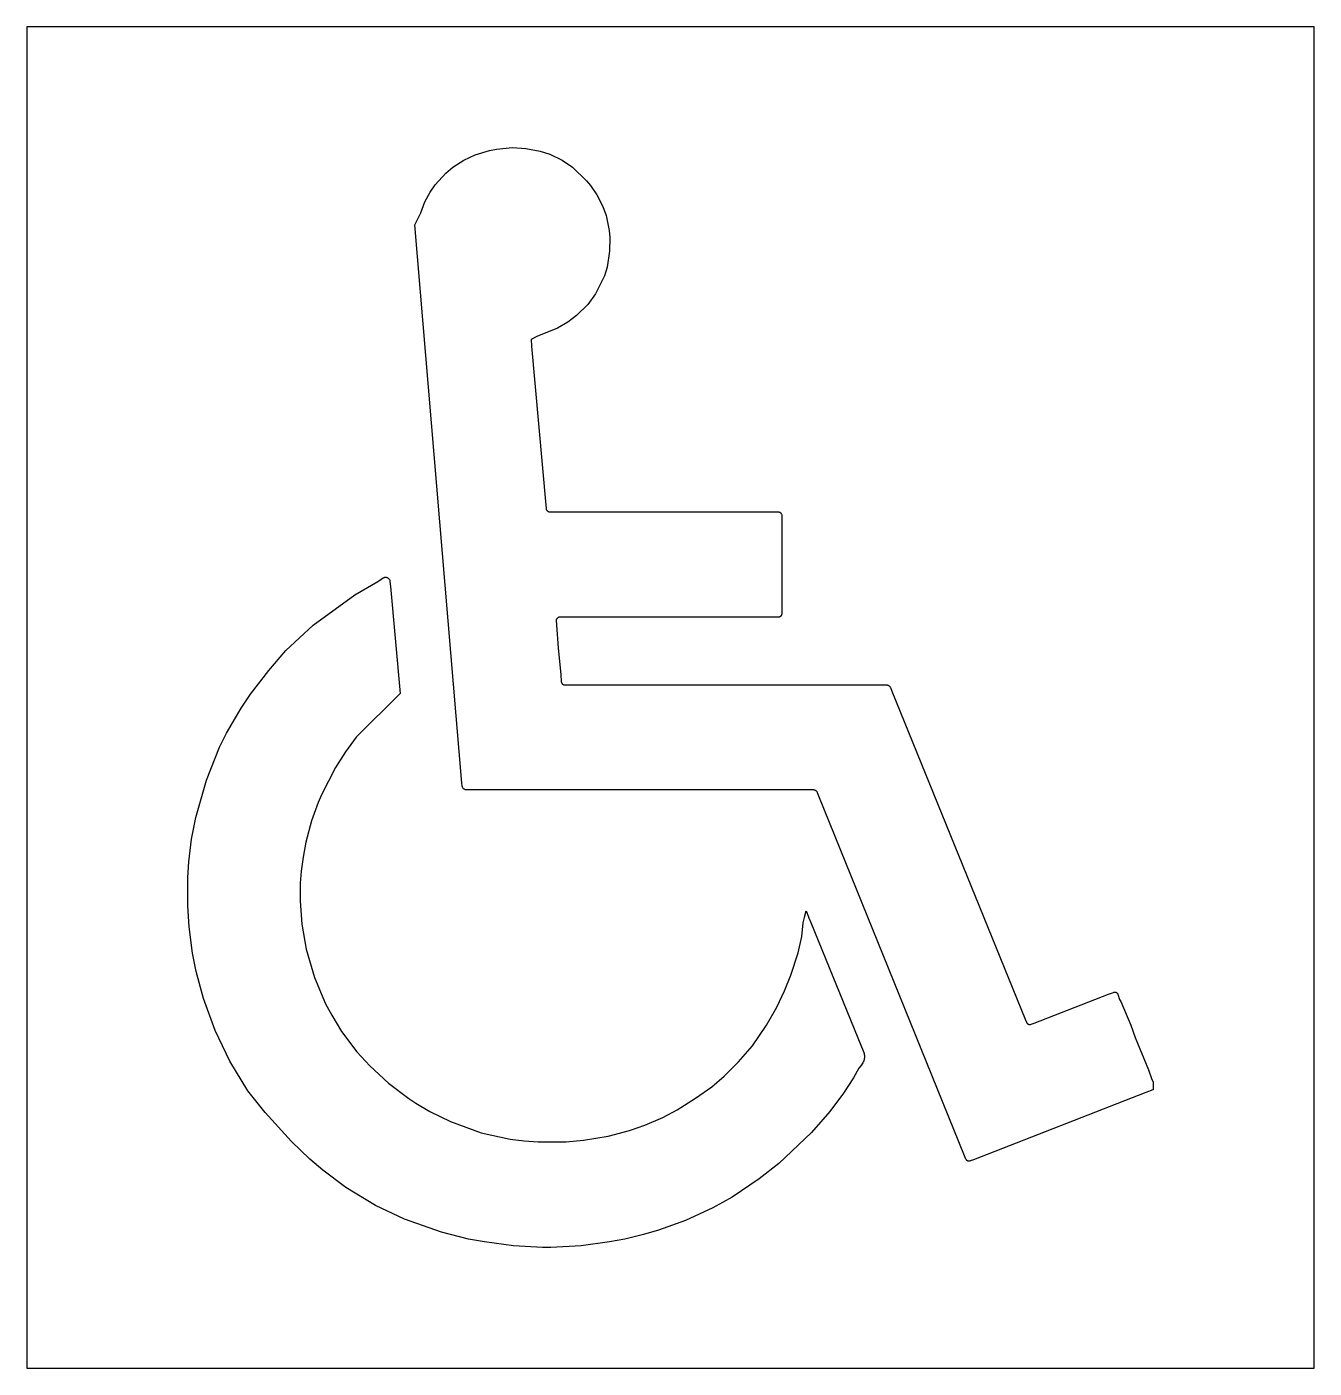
# Model space of a CAD drawing. Header units: inches. Extents: x 0 to 48, y 0 to 50.
import ezdxf

# ---------------------------------------------------------------- set-up
doc = ezdxf.new("R2010")
doc.units = ezdxf.units.IN
doc.header["$MEASUREMENT"] = 0
doc.layers.add('CUT', color=1, linetype='Continuous')

msp = doc.modelspace()

# ---------------------------------------------------------------- linework, layer by layer
at = {"layer": 'CUT'}
for points in [[(0, 0), (48, 0), (48, 50), (0, 50)], [(19.369, 32.014), (19.376, 32), (19.383, 31.987), (19.392, 31.975), (19.402, 31.964), (19.414, 31.953), (19.426, 31.944), (19.439, 31.937), (19.452, 31.93), (19.466, 31.925), (19.481, 31.921), (19.496, 31.919), (19.511, 31.918), (19.621, 31.918), (27.898, 31.918), (28.021, 31.917), (28.034, 31.916), (28.047, 31.914), (28.06, 31.91), (28.073, 31.906), (28.085, 31.899), (28.096, 31.892), (28.106, 31.884), (28.115, 31.874), (28.124, 31.864), (28.131, 31.852), (28.137, 31.84), (28.142, 31.828), (28.145, 31.815), (28.147, 31.802), (28.148, 31.788), (28.147, 31.666), (28.147, 28.398), (28.145, 28.118), (28.145, 28.105), (28.143, 28.092), (28.139, 28.08), (28.135, 28.068), (28.129, 28.057), (28.122, 28.046), (28.114, 28.036), (28.105, 28.027), (28.095, 28.019), (28.084, 28.012), (28.072, 28.006), (28.061, 28.002), (28.048, 27.998), (28.035, 27.996), (28.023, 27.996), (27.742, 27.996), (19.984, 27.996), (19.874, 27.995), (19.86, 27.995), (19.846, 27.992), (19.832, 27.989), (19.819, 27.984), (19.807, 27.978), (19.795, 27.97), (19.784, 27.961), (19.774, 27.951), (19.764, 27.94), (19.757, 27.929), (19.75, 27.916), (19.745, 27.903), (19.741, 27.889), (19.739, 27.875), (19.738, 27.861), (19.738, 27.847), (19.755, 27.739), (19.753, 27.698), (19.808, 26.853), (19.906, 25.844), (19.925, 25.597), (19.927, 25.583), (19.93, 25.569), (19.934, 25.556), (19.94, 25.543), (19.948, 25.531), (19.956, 25.519), (19.965, 25.509), (19.976, 25.499), (19.987, 25.491), (19.999, 25.483), (20.012, 25.477), (20.025, 25.472), (20.039, 25.469), (20.053, 25.467), (20.067, 25.466), (20.315, 25.466), (31.912, 25.466), (32.059, 25.467), (32.074, 25.466), (32.089, 25.464), (32.104, 25.46), (32.118, 25.455), (32.132, 25.448), (32.145, 25.44), (32.157, 25.431), (32.168, 25.421), (32.178, 25.41), (32.187, 25.398), (32.195, 25.385), (32.201, 25.371), (32.256, 25.235), (37.227, 13.005), (37.272, 12.894), (37.277, 12.882), (37.284, 12.87), (37.293, 12.859), (37.302, 12.849), (37.312, 12.84), (37.324, 12.832), (37.336, 12.825), (37.348, 12.82), (37.361, 12.816), (37.375, 12.813), (37.388, 12.812), (37.402, 12.812), (37.416, 12.813), (37.429, 12.816), (37.442, 12.821), (37.554, 12.864), (40.331, 13.936), (40.518, 14.009), (40.531, 14.013), (40.544, 14.016), (40.557, 14.017), (40.57, 14.018), (40.583, 14.016), (40.596, 14.014), (40.608, 14.01), (40.621, 14.004), (40.632, 13.998), (40.643, 13.99), (40.653, 13.982), (40.662, 13.972), (40.669, 13.961), (40.676, 13.95), (40.682, 13.938), (40.746, 13.748), (40.79, 13.662), (41.161, 12.787), (41.326, 12.331), (41.826, 11.118), (41.937, 10.799), (42, 10.66), (42, 10.384), (41.994, 10.381), (41.983, 10.376), (41.718, 10.273), (35.292, 7.771), (35.175, 7.726), (35.163, 7.722), (35.15, 7.719), (35.137, 7.717), (35.124, 7.717), (35.111, 7.719), (35.098, 7.721), (35.085, 7.725), (35.073, 7.73), (35.062, 7.737), (35.051, 7.744), (35.041, 7.753), (35.032, 7.763), (35.024, 7.773), (35.018, 7.784), (35.012, 7.796), (34.965, 7.912), (29.534, 21.322), (29.482, 21.449), (29.475, 21.464), (29.467, 21.478), (29.457, 21.492), (29.446, 21.504), (29.434, 21.515), (29.421, 21.525), (29.407, 21.533), (29.392, 21.54), (29.377, 21.546), (29.361, 21.55), (29.345, 21.552), (29.328, 21.553), (29.19, 21.553), (16.506, 21.553), (16.397, 21.554), (16.38, 21.555), (16.363, 21.558), (16.346, 21.563), (16.33, 21.569), (16.315, 21.577), (16.301, 21.586), (16.287, 21.597), (16.275, 21.609), (16.265, 21.623), (16.255, 21.637), (16.248, 21.653), (16.242, 21.669), (16.237, 21.685), (16.235, 21.702), (16.223, 21.811), (14.464, 42.613), (14.697, 43.064), (14.845, 43.471), (15.037, 43.837), (15.231, 44.116), (15.629, 44.544), (15.887, 44.766), (16.295, 45.031), (16.713, 45.227), (17.249, 45.392), (17.51, 45.444), (18.105, 45.5), (18.6, 45.463), (19.136, 45.366), (19.505, 45.251), (19.964, 45.027), (20.347, 44.769), (20.864, 44.263), (21.02, 44.084), (21.254, 43.736), (21.478, 43.305), (21.599, 42.962), (21.714, 42.403), (21.734, 42.143), (21.73, 41.634), (21.638, 41.042), (21.537, 40.718), (21.198, 40.044), (20.913, 39.651), (20.5, 39.237), (20.175, 38.986), (19.792, 38.765), (19.021, 38.462), (18.801, 38.343), (18.823, 38.094), (18.823, 38.093), (18.823, 38.091), (19.349, 32.167), (19.359, 32.058), (19.361, 32.043), (19.364, 32.028)], [(31.204, 11.767), (31.217, 11.729), (31.227, 11.69), (31.233, 11.65), (31.235, 11.61), (31.233, 11.569), (31.227, 11.529), (31.218, 11.49), (31.204, 11.452), (31.188, 11.415), (31.167, 11.38), (31.096, 11.27), (31.096, 11.27), (31.028, 11.178), (30.826, 10.817), (30.452, 10.25), (29.938, 9.571), (29.256, 8.781), (28.035, 7.625), (27.312, 7.059), (26.302, 6.378), (25.58, 5.978), (24.562, 5.507), (23.553, 5.144), (22.998, 4.977), (22.292, 4.811), (21.726, 4.705), (20.669, 4.565), (19.538, 4.5), (19.223, 4.501), (18.14, 4.563), (17.059, 4.706), (16.467, 4.813), (15.46, 5.071), (14.081, 5.553), (13.002, 6.066), (11.897, 6.736), (11.037, 7.376), (10.552, 7.79), (9.864, 8.446), (8.893, 9.526), (8.238, 10.344), (7.566, 11.447), (7.017, 12.589), (6.583, 13.779), (6.312, 14.782), (6.182, 15.469), (6.049, 16.454), (6, 17.238), (6.002, 18.286), (6.042, 18.878), (6.146, 19.725), (6.304, 20.533), (6.699, 21.921), (7.19, 23.15), (7.447, 23.675), (7.989, 24.6), (8.337, 25.122), (9.019, 26.012), (9.657, 26.747), (10.672, 27.695), (12.231, 28.824), (13.092, 29.33), (13.127, 29.344), (13.287, 29.457), (13.302, 29.465), (13.318, 29.472), (13.334, 29.477), (13.351, 29.48), (13.367, 29.482), (13.384, 29.481), (13.401, 29.48), (13.418, 29.476), (13.434, 29.471), (13.45, 29.464), (13.464, 29.456), (13.478, 29.446), (13.491, 29.435), (13.503, 29.422), (13.513, 29.409), (13.522, 29.394), (13.529, 29.379), (13.535, 29.363), (13.539, 29.346), (13.541, 29.329), (13.558, 29.135), (13.916, 25.148), (12.281, 23.526), (11.883, 22.97), (11.514, 22.396), (10.993, 21.377), (10.867, 21.086), (10.619, 20.398), (10.404, 19.605), (10.298, 19.044), (10.233, 18.532), (10.197, 18.084), (10.194, 17.403), (10.259, 16.552), (10.419, 15.613), (10.729, 14.562), (11.141, 13.584), (11.367, 13.153), (11.739, 12.551), (12.31, 11.792), (12.784, 11.268), (13.484, 10.625), (14.242, 10.051), (14.504, 9.873), (15.03, 9.568), (15.802, 9.192), (16.943, 8.777), (18.028, 8.539), (18.547, 8.474), (19.069, 8.436), (20.116, 8.438), (20.76, 8.496), (21.678, 8.654), (22.471, 8.863), (23.046, 9.061), (23.712, 9.35), (24.251, 9.632), (24.933, 10.059), (25.54, 10.493), (26.004, 10.886), (26.532, 11.422), (27.059, 12.019), (27.582, 12.783), (27.96, 13.461), (28.251, 14.062), (28.484, 14.647), (28.757, 15.481), (28.893, 16.088), (28.947, 16.597), (29, 16.805), (29, 16.808), (29.053, 17.052), (29.147, 16.821), (29.149, 16.817), (29.23, 16.617), (31.117, 11.981), (31.155, 11.888)]]:
    msp.add_lwpolyline(points, close=True, dxfattribs=at)

doc.saveas('drawing.dxf')
